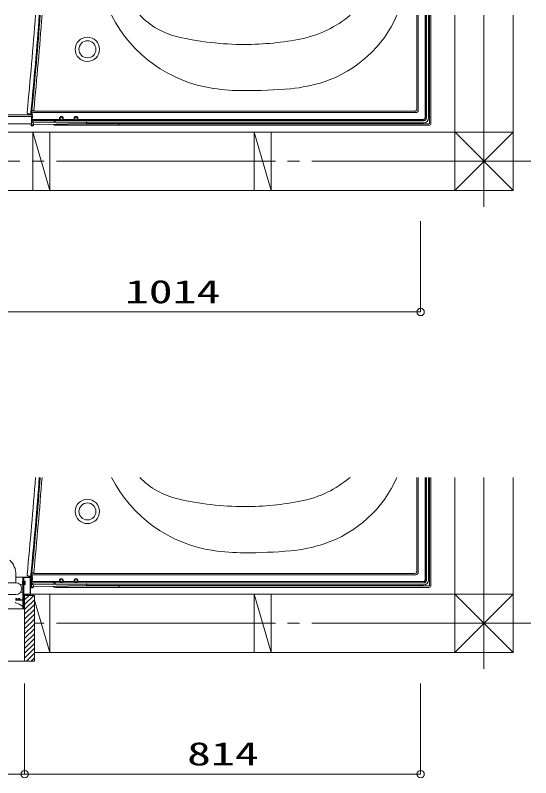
# Model space of a CAD drawing. Units: millimetres on the paper. Extents: x -305 to 305, y -152 to 152.
# Drawn here: x -121.1 to -78.7, y -71.4 to -8.7 of the extents above; entities that cross this region are included whole.
import ezdxf
from ezdxf.enums import TextEntityAlignment as Align

# ---------------------------------------------------------------- set-up
doc = ezdxf.new("R2010")
doc.units = ezdxf.units.MM
doc.linetypes.add('LONG_CHAIN', pattern=[21, 18, -1, 1, -1])
doc.layers.add('0-0_0', color=7, linetype='Continuous', lineweight=9)
doc.layers.add('0-1_VIEW0001', color=7, linetype='Continuous', lineweight=9)
doc.styles.add('ＭＳ ゴシック', font='')
doc.styles.get('ＭＳ ゴシック').set_extended_font_data('MS Gothic')

# ---------------------------------------------------------------- blocks, each defined once
blk = doc.blocks.new('_ORIGIN')
at = {"layer": '0-0_0'}
blk.add_line((0, 0), (-1, 0), dxfattribs=at)
blk.add_circle((0, 0), 0.5, dxfattribs=at)

msp = doc.modelspace()

# ---------------------------------------------------------------- linework, layer by layer
at = {"layer": '0-1_VIEW0001'}
for p, q in [((-88.039, -16.389), (-88.039, -8.695)), ((-87.932, -16.496), (-87.932, -8.695)), ((-87.372, -17.136), (-87.372, -8.695)), ((-87.266, -17.121), (-87.266, -8.695)), ((-87.252, -17.136), (-87.252, -8.695)), ((-87.092, -17.136), (-87.092, -8.695)), ((-87.012, -17.576), (-87.012, -8.695)), ((-87.012, -8.695), (-87.012, -16.896)), ((-86.884, -17.576), (-86.884, -8.695)), ((-84.932, -8.695), (-84.932, -23.095)), ((-80.132, -8.695), (-80.132, -23.095)), ((-119.732, -16.896), (-129.012, -16.896)), ((-129.012, -16.896), (-119.692, -16.896)), ((-119.973, -16.806), (-119.665, -16.808)), ((-119.692, -17.269), (-119.692, -16.495)), ((-119.551, -16.589), (-119.692, -16.495)), ((-119.678, -17.256), (-119.678, -16.776)), ((-88.132, -16.696), (-119.598, -16.696)), ((-88.239, -16.589), (-119.462, -16.589)), ((-87.092, -16.776), (-87.012, -16.776)), ((-87.092, -16.896), (-87.012, -16.896)), ((-127.811, -17.016), (-119.732, -17.016)), ((-119.732, -17.014), (-119.732, -17.015)), ((-119.732, -17.015), (-119.732, -17.071)), ((-119.732, -17.071), (-119.732, -17.387)), ((-119.732, -17.387), (-119.732, -17.466)), ((-119.732, -17.466), (-119.732, -17.535)), ((-119.732, -17.514), (-119.652, -17.521)), ((-119.732, -17.696), (-119.732, -17.535)), ((-119.678, -17.296), (-119.692, -17.269)), ((-119.678, -17.296), (-119.678, -17.256)), ((-117.41, -17.256), (-119.678, -17.256)), ((-117.837, -17.296), (-119.678, -17.296)), ((-119.652, -17.534), (-119.652, -17.472)), ((-117.872, -17.504), (-119.652, -17.534)), ((-117.872, -17.376), (-119.573, -17.405)), ((-119.572, -17.693), (-119.572, -17.532)), ((-117.915, -17.356), (-117.872, -17.355)), ((-117.872, -17.357), (-117.872, -17.376)), ((-117.872, -17.376), (-117.872, -17.504)), ((-117.777, -17.361), (-117.792, -17.376)), ((-87.492, -17.376), (-117.792, -17.376)), ((-117.792, -17.456), (-117.792, -17.376)), ((-117.777, -17.361), (-117.777, -17.356)), ((-87.506, -17.361), (-117.777, -17.361)), ((-87.492, -17.536), (-117.712, -17.536)), ((-116.21, -17.256), (-117.133, -17.256)), ((-87.492, -17.256), (-115.933, -17.256)), ((-115.212, -17.617), (-115.212, -17.459)), ((-87.852, -17.536), (-87.852, -17.616)), ((-87.732, -17.536), (-87.732, -17.616)), ((-127.811, -17.616), (-119.732, -17.616)), ((-119.744, -17.616), (-119.747, -17.776)), ((-119.618, -17.776), (-119.747, -17.776)), ((-119.732, -17.696), (-115.212, -17.617)), ((-119.572, -17.693), (-119.732, -17.696)), ((-119.578, -17.693), (-119.578, -17.737)), ((-117.869, -17.715), (-117.869, -17.664)), ((-112.532, -17.744), (-117.752, -17.744)), ((-115.212, -17.616), (-87.732, -17.616)), ((-112.579, -17.617), (-112.557, -17.639)), ((-112.532, -17.744), (-112.533, -17.695)), ((-112.532, -17.744), (-112.532, -17.696)), ((-112.532, -17.744), (-87.052, -17.744)), ((-112.452, -17.616), (-87.052, -17.616)), ((-80.13, -18.295), (-127.811, -18.295)), ((-118.232, -23.095), (-119.632, -18.295)), ((-119.631, -18.295), (-119.631, -23.095)), ((-118.231, -18.295), (-118.231, -23.095)), ((-100.032, -23.095), (-101.432, -18.295)), ((-101.431, -18.295), (-101.431, -23.095)), ((-100.031, -18.295), (-100.031, -23.095)), ((-84.932, -18.294), (-80.13, -23.095)), ((-80.13, -18.295), (-84.932, -23.096)), ((-80.132, -23.095), (-127.491, -23.095)), ((-87.732, -25.635), (-87.732, -33.094)), ((-88.332, -33.094), (-127.692, -33.094)), ((-88.039, -54.389), (-88.039, -46.695)), ((-87.932, -54.496), (-87.932, -46.695)), ((-87.372, -55.136), (-87.372, -46.695)), ((-87.267, -55.121), (-87.267, -46.695)), ((-87.252, -55.136), (-87.252, -46.695)), ((-87.092, -55.136), (-87.092, -46.695)), ((-87.012, -46.695), (-87.012, -54.896)), ((-87.012, -55.576), (-87.012, -46.695)), ((-86.884, -55.576), (-86.884, -46.695)), ((-84.932, -46.695), (-84.932, -61.095)), ((-80.132, -46.695), (-80.132, -61.095)), ((-119.692, -55.269), (-119.692, -54.495)), ((-119.551, -54.589), (-119.692, -54.495)), ((-121.012, -54.682), (-121.012, -55.364)), ((-121.012, -54.896), (-119.692, -54.896)), ((-119.732, -54.896), (-121.012, -54.896)), ((-120.411, -55.136), (-120.427, -55.136)), ((-120.411, -54.916), (-120.411, -56.752)), ((-119.851, -54.896), (-120.391, -54.896)), ((-120.371, -54.944), (-120.371, -56.288)), ((-119.859, -54.932), (-120.359, -54.932)), ((-119.973, -54.806), (-119.665, -54.808)), ((-119.847, -56.288), (-119.847, -54.944)), ((-119.811, -55.204), (-119.811, -54.936)), ((-119.811, -55.016), (-119.732, -55.016)), ((-119.732, -55.014), (-119.732, -55.015)), ((-119.732, -55.015), (-119.732, -55.071)), ((-119.732, -55.071), (-119.732, -55.387)), ((-119.678, -55.256), (-119.678, -54.776)), ((-88.132, -54.696), (-119.598, -54.696)), ((-88.239, -54.589), (-119.463, -54.589)), ((-87.092, -54.776), (-87.012, -54.776)), ((-87.092, -54.896), (-87.012, -54.896)), ((-121.011, -55.364), (-121.799, -55.364)), ((-120.471, -55.544), (-120.637, -55.544)), ((-120.431, -56.104), (-120.431, -55.584)), ((-120.411, -55.616), (-120.427, -55.616)), ((-120.399, -55.202), (-120.384, -55.202)), ((-120.399, -55.55), (-120.384, -55.55)), ((-120.291, -55.236), (-120.354, -55.189)), ((-120.251, -55.236), (-120.291, -55.236)), ((-120.291, -55.236), (-120.291, -55.516)), ((-120.251, -55.516), (-120.251, -55.236)), ((-119.811, -56.296), (-119.811, -55.26)), ((-119.811, -55.616), (-119.732, -55.616)), ((-119.759, -55.216), (-119.799, -55.216)), ((-119.799, -55.248), (-119.759, -55.248)), ((-119.751, -55.24), (-119.751, -55.224)), ((-119.745, -55.616), (-119.747, -55.776)), ((-119.619, -55.776), (-119.747, -55.776)), ((-119.732, -55.387), (-119.732, -55.466)), ((-119.732, -55.466), (-119.732, -55.535)), ((-119.732, -55.514), (-119.652, -55.521)), ((-119.732, -55.696), (-119.732, -55.535)), ((-119.732, -55.696), (-115.212, -55.617)), ((-119.572, -55.693), (-119.732, -55.696)), ((-119.678, -55.296), (-119.692, -55.269)), ((-119.678, -55.296), (-119.678, -55.256)), ((-117.411, -55.256), (-119.678, -55.256)), ((-117.837, -55.296), (-119.678, -55.296)), ((-119.652, -55.534), (-119.652, -55.472)), ((-117.872, -55.504), (-119.652, -55.534)), ((-119.578, -55.693), (-119.579, -55.737)), ((-117.872, -55.376), (-119.573, -55.405)), ((-119.572, -55.693), (-119.572, -55.532)), ((-117.915, -55.356), (-117.872, -55.355)), ((-117.872, -55.357), (-117.872, -55.376)), ((-117.872, -55.376), (-117.872, -55.504)), ((-117.869, -55.715), (-117.87, -55.664)), ((-117.777, -55.361), (-117.792, -55.376)), ((-87.492, -55.376), (-117.792, -55.376)), ((-117.792, -55.456), (-117.792, -55.376)), ((-117.777, -55.361), (-117.777, -55.356)), ((-87.507, -55.361), (-117.777, -55.361)), ((-112.532, -55.744), (-117.753, -55.744)), ((-87.492, -55.536), (-117.712, -55.536)), ((-116.211, -55.256), (-117.133, -55.256)), ((-87.492, -55.256), (-115.933, -55.256)), ((-115.212, -55.617), (-115.212, -55.459)), ((-115.212, -55.616), (-87.732, -55.616)), ((-112.579, -55.617), (-112.557, -55.639)), ((-112.532, -55.744), (-112.533, -55.695)), ((-112.532, -55.744), (-112.532, -55.696)), ((-112.532, -55.744), (-87.052, -55.744)), ((-112.452, -55.616), (-87.052, -55.616)), ((-87.852, -55.536), (-87.852, -55.616)), ((-87.732, -55.536), (-87.732, -55.616)), ((-121.011, -56.324), (-133.462, -56.324)), ((-120.471, -56.144), (-120.637, -56.144)), ((-120.371, -57.444), (-120.371, -56.348)), ((-120.359, -56.3), (-119.859, -56.3)), ((-120.359, -56.336), (-119.851, -56.336)), ((-120.291, -56.756), (-119.931, -56.396)), ((-120.291, -57.156), (-119.531, -56.396)), ((-119.491, -56.396), (-120.291, -56.396)), ((-120.291, -56.396), (-120.291, -61.796)), ((-80.13, -56.295), (-119.811, -56.295)), ((-119.602, -56.396), (-119.632, -56.295)), ((-119.631, -56.295), (-119.631, -56.396)), ((-119.491, -61.796), (-119.491, -56.396)), ((-118.231, -56.295), (-118.231, -61.095)), ((-100.032, -61.095), (-101.432, -56.295)), ((-101.431, -56.295), (-101.431, -61.095)), ((-100.031, -56.295), (-100.031, -61.095)), ((-84.932, -56.294), (-80.13, -61.095)), ((-80.13, -56.295), (-84.932, -61.096)), ((-121.045, -56.998), (-121.044, -56.998)), ((-121.011, -56.684), (-121.011, -56.764)), ((-120.919, -56.644), (-120.971, -56.644)), ((-120.971, -56.804), (-120.423, -56.804)), ((-120.967, -56.752), (-120.967, -56.696)), ((-120.955, -56.684), (-120.919, -56.684)), ((-120.739, -56.764), (-120.955, -56.764)), ((-120.907, -56.672), (-120.907, -56.656)), ((-120.787, -56.656), (-120.787, -56.672)), ((-120.731, -56.644), (-120.775, -56.644)), ((-120.775, -56.684), (-120.739, -56.684)), ((-120.727, -56.696), (-120.727, -56.752)), ((-120.691, -56.752), (-120.691, -56.684)), ((-120.423, -56.764), (-120.679, -56.764)), ((-120.451, -56.804), (-120.451, -57.294)), ((-120.411, -56.816), (-120.411, -57.484)), ((-120.291, -57.556), (-119.491, -56.756)), ((-118.232, -61.095), (-119.491, -56.778)), ((-120.451, -57.294), (-120.452, -57.296)), ((-120.399, -57.496), (-120.303, -57.496)), ((-120.303, -57.456), (-120.359, -57.456)), ((-120.291, -57.956), (-119.491, -57.156)), ((-120.291, -57.484), (-120.291, -57.468)), ((-120.291, -58.356), (-119.491, -57.556)), ((-120.291, -58.756), (-119.491, -57.956)), ((-120.291, -59.156), (-119.491, -58.356)), ((-120.291, -59.556), (-119.491, -58.756)), ((-120.291, -59.956), (-119.491, -59.156)), ((-120.291, -60.356), (-119.491, -59.556)), ((-120.291, -60.756), (-119.491, -59.956)), ((-120.291, -61.152), (-119.491, -60.352)), ((-120.291, -61.548), (-119.491, -60.748)), ((-120.143, -61.796), (-119.491, -61.144)), ((-80.132, -61.095), (-119.491, -61.095)), ((-151.97, -61.796), (-119.491, -61.796)), ((-119.747, -61.796), (-119.491, -61.54)), ((-120.292, -63.635), (-120.292, -71.094)), ((-120.292, -63.635), (-120.292, -71.094)), ((-87.732, -63.635), (-87.732, -71.094)), ((-120.892, -71.094), (-150.572, -71.094)), ((-88.332, -71.094), (-119.692, -71.094))]:
    msp.add_line(p, q, dxfattribs=at)
at = {"layer": '0-1_VIEW0001', "linetype": 'LONG_CHAIN'}
for p, q in [((-82.532, -8.695), (-82.532, -24.438)), ((-78.681, -20.695), (-127.491, -20.695)), ((-82.532, -46.695), (-82.532, -62.438)), ((-78.681, -58.695), (-119.491, -58.695))]:
    msp.add_line(p, q, dxfattribs=at)
at = {"layer": '0-1_VIEW0001'}
for points in [[(-117.915, -17.356), (-118.001, -17.357), (-119.653, -17.384)], [(-151.031, -57.496), (-120.431, -57.496), (-120.431, -54.896), (-121.011, -54.896)], [(-120.391, -54.896), (-120.406, -54.902), (-120.411, -54.916)], [(-120.359, -54.932), (-120.368, -54.936), (-120.371, -54.944)], [(-119.847, -54.944), (-119.851, -54.936), (-119.859, -54.932)], [(-119.811, -54.936), (-119.823, -54.908), (-119.851, -54.896)], [(-120.251, -55.516), (-120.291, -55.516), (-120.354, -55.564)], [(-119.799, -55.216), (-119.808, -55.213), (-119.811, -55.204)], [(-119.811, -55.26), (-119.808, -55.252), (-119.799, -55.248)], [(-119.751, -55.224), (-119.754, -55.218), (-119.759, -55.216)], [(-119.759, -55.248), (-119.754, -55.246), (-119.751, -55.24)], [(-117.915, -55.356), (-118.001, -55.357), (-119.653, -55.384)], [(-120.371, -56.288), (-120.368, -56.297), (-120.359, -56.3)], [(-120.371, -56.348), (-120.368, -56.34), (-120.359, -56.336)], [(-119.859, -56.3), (-119.851, -56.297), (-119.847, -56.288)], [(-119.851, -56.336), (-119.823, -56.324), (-119.811, -56.296)], [(-121.044, -56.998), (-121.052, -56.996), (-121.065, -56.989)], [(-121.044, -56.998), (-120.739, -57.119), (-120.47, -57.294)], [(-120.971, -56.644), (-121, -56.656), (-121.011, -56.684)], [(-121.011, -56.764), (-121, -56.792), (-120.971, -56.804)], [(-120.967, -56.696), (-120.964, -56.688), (-120.955, -56.684)], [(-120.955, -56.764), (-120.964, -56.761), (-120.967, -56.752)], [(-120.907, -56.656), (-120.911, -56.648), (-120.919, -56.644)], [(-120.919, -56.684), (-120.911, -56.681), (-120.907, -56.672)], [(-120.775, -56.644), (-120.784, -56.648), (-120.787, -56.656)], [(-120.787, -56.672), (-120.784, -56.681), (-120.775, -56.684)], [(-120.739, -56.684), (-120.731, -56.688), (-120.727, -56.696)], [(-120.727, -56.752), (-120.731, -56.761), (-120.739, -56.764)], [(-120.691, -56.684), (-120.703, -56.656), (-120.731, -56.644)], [(-120.679, -56.764), (-120.688, -56.761), (-120.691, -56.752)], [(-120.411, -56.752), (-120.415, -56.761), (-120.423, -56.764)], [(-120.423, -56.804), (-120.415, -56.808), (-120.411, -56.816)], [(-120.47, -57.294), (-120.47, -57.294), (-120.469, -57.296), (-120.463, -57.301), (-120.459, -57.303), (-120.456, -57.303), (-120.455, -57.302), (-120.453, -57.301), (-120.452, -57.299), (-120.452, -57.296)], [(-120.411, -57.484), (-120.408, -57.493), (-120.399, -57.496)], [(-120.359, -57.456), (-120.368, -57.453), (-120.371, -57.444)], [(-120.291, -57.468), (-120.295, -57.46), (-120.303, -57.456)], [(-120.303, -57.496), (-120.295, -57.493), (-120.291, -57.484)]]:
    msp.add_lwpolyline(points, dxfattribs=at)
for centre, radius in [((-115.132, -11.496), 1), ((-115.132, -11.496), 0.7), ((-117.272, -17.176), 0.16), ((-117.272, -17.176), 0.09), ((-116.072, -17.176), 0.16), ((-116.072, -17.176), 0.09), ((-115.132, -49.496), 1), ((-115.132, -49.496), 0.7), ((-117.272, -55.176), 0.16), ((-117.272, -55.176), 0.09), ((-116.072, -55.176), 0.16), ((-116.072, -55.176), 0.09)]:
    msp.add_circle(centre, radius, dxfattribs=at)
for centre, radius, start, end in [((-438.932, 15.104), 320.42, 354.30831, 355.74053), ((-438.932, 15.104), 320.727, 354.31329, 355.74462), ((-438.932, 15.104), 320.8, 354.34726, 355.74559), ((-438.932, 15.104), 320.95, 354.34874, 355.74758), ((-103.158, -3.629), 11.2, 206.89275, 261.67971), ((-106.236, -4.235), 6.4, 224.17882, 256.84989), ((-99.246, -2), 8.8, 281.23472, 310.46806), ((-98.835, -4.674), 10, 288.46728, 336.28925), ((-102.232, 12.904), 24, 256.84989, 269.99999), ((-102.232, 12.904), 24, 270.00001, 281.32804), ((-99.468, -2.777), 12, 274.95444, 288.46728), ((-102.232, 2.704), 17.6, 261.67971, 270), ((-102.232, 29.104), 44, 269.99999, 274.95444), ((-119.972, -16.686), 0.12, 174.30831, 269.5), ((-119.664, -16.688), 0.12, 174.31329, 269.5), ((-119.612, -17.014), 0.12, 91, 180), ((-119.598, -16.776), 0.08, 90, 180), ((-119.462, -16.509), 0.08, 174.34874, 270), ((-88.239, -16.389), 0.2, 270, 0), ((-88.132, -16.496), 0.2, 270, 0), ((-119.612, -17.133), 0.12, 90.91362, 180), ((-119.612, -17.186), 0.12, 90.91362, 180), ((-119.652, -17.464), 0.08, 90.96524, 180), ((-119.572, -17.472), 0.08, 90.96524, 180), ((-119.572, -17.485), 0.08, 90.96524, 180), ((-117.837, -17.356), 0.06, 0, 90), ((-117.712, -17.456), 0.08, 180, 270), ((-87.506, -17.121), 0.24, 270, 0.00001), ((-87.492, -17.136), 0.24, 270, 0.00001), ((-87.492, -17.136), 0.4, 270, 0), ((-87.492, -17.136), 0.12, 270, 0.00001), ((-119.618, -17.736), 0.04, 270, 359), ((-117.752, -17.496), 0.248, 222.85141, 270), ((-112.613, -17.696), 0.08, 1.01715, 90), ((-112.452, -17.696), 0.08, 90, 180), ((-87.052, -17.576), 0.168, 270, 0.00001), ((-87.052, -17.576), 0.04, 270, 0.00001), ((-438.932, -22.896), 320.42, 354.30831, 355.74053), ((-438.932, -22.896), 320.727, 354.31329, 355.74462), ((-438.932, -22.896), 320.8, 354.34726, 355.74559), ((-438.932, -22.896), 320.95, 354.34874, 355.74758), ((-103.158, -41.629), 11.2, 206.89275, 261.67971), ((-106.236, -42.235), 6.4, 224.17882, 256.84989), ((-99.246, -40), 8.8, 281.23472, 310.46806), ((-98.835, -42.674), 10, 288.46728, 336.28925), ((-102.232, -25.096), 24, 256.84989, 269.99999), ((-102.232, -25.096), 24, 270.00001, 281.32804), ((-99.468, -40.777), 12, 274.95444, 288.46728), ((-102.232, -35.296), 17.6, 261.67971, 270), ((-102.232, -8.896), 44, 269.99999, 274.95444), ((-122.652, -54.682), 1.64, 0, 45.77987), ((-119.463, -54.509), 0.08, 174.34874, 270), ((-88.239, -54.389), 0.2, 270, 0), ((-88.132, -54.496), 0.2, 270, 0), ((-119.429, -55.376), 1.043, 167.57603, 192.42397), ((-120.427, -55.156), 0.02, 90, 167.57603), ((-119.972, -54.686), 0.12, 174.30831, 269.5), ((-119.664, -54.688), 0.12, 174.31329, 269.5), ((-119.612, -55.014), 0.12, 91, 180), ((-119.612, -55.133), 0.12, 90.91362, 180), ((-119.612, -55.186), 0.12, 90.91362, 180), ((-119.598, -54.776), 0.08, 90, 180), ((-87.507, -55.121), 0.24, 270, 0.00001), ((-87.492, -55.136), 0.24, 270, 0.00001), ((-87.492, -55.136), 0.4, 270, 0), ((-87.492, -55.136), 0.12, 270, 0.00001), ((-121.011, -55.844), 0.48, 270, 90), ((-120.471, -55.584), 0.04, 0, 90), ((-120.427, -55.596), 0.02, 192.42397, 270), ((-120.399, -55.19), 0.012, 180, 270), ((-120.399, -55.562), 0.012, 90, 180), ((-120.384, -55.19), 0.012, 270, 340.52878), ((-120.384, -55.562), 0.012, 19.47122, 90), ((-120.361, -55.198), 0.012, 52.83915, 160.52878), ((-120.361, -55.554), 0.012, 199.47122, 307.16085), ((-119.652, -55.464), 0.08, 90.96524, 180), ((-119.572, -55.472), 0.08, 90.96524, 180), ((-119.572, -55.485), 0.08, 90.96524, 180), ((-119.619, -55.736), 0.04, 270, 359), ((-117.753, -55.496), 0.248, 222.85141, 270), ((-117.837, -55.356), 0.06, 0, 90), ((-117.712, -55.456), 0.08, 180, 270), ((-112.613, -55.696), 0.08, 1.01715, 90), ((-112.452, -55.696), 0.08, 90, 180), ((-87.052, -55.576), 0.168, 270, 0.00001), ((-87.052, -55.576), 0.04, 270, 0.00001), ((-120.471, -56.104), 0.04, 270, 0)]:
    msp.add_arc(centre, radius, start, end, dxfattribs=at)

# ---------------------------------------------------------------- block references
at = {"layer": '0-1_VIEW0001', "xscale": 0.6, "yscale": 0.6}
for p in [(-87.732, -33.094), (-120.292, -71.094), (-87.732, -71.094)]:
    msp.add_blockref('_ORIGIN', p, dxfattribs=at)
at = {"layer": '0-1_VIEW0001', "xscale": 0.6, "yscale": 0.6, "rotation": 180}
msp.add_blockref('_ORIGIN', (-120.292, -71.094), dxfattribs=at)

# ---------------------------------------------------------------- texts
at = {"layer": '0-1_VIEW0001', "style": 'ＭＳ ゴシック', "width": 1.5}
for s, p in [('1014', (-112.045, -32.955)), ('814', (-106.935, -70.955))]:
    msp.add_text(s, height=1.921, dxfattribs=at).set_placement(p, align=Align.BOTTOM_LEFT)

doc.saveas('drawing.dxf')
